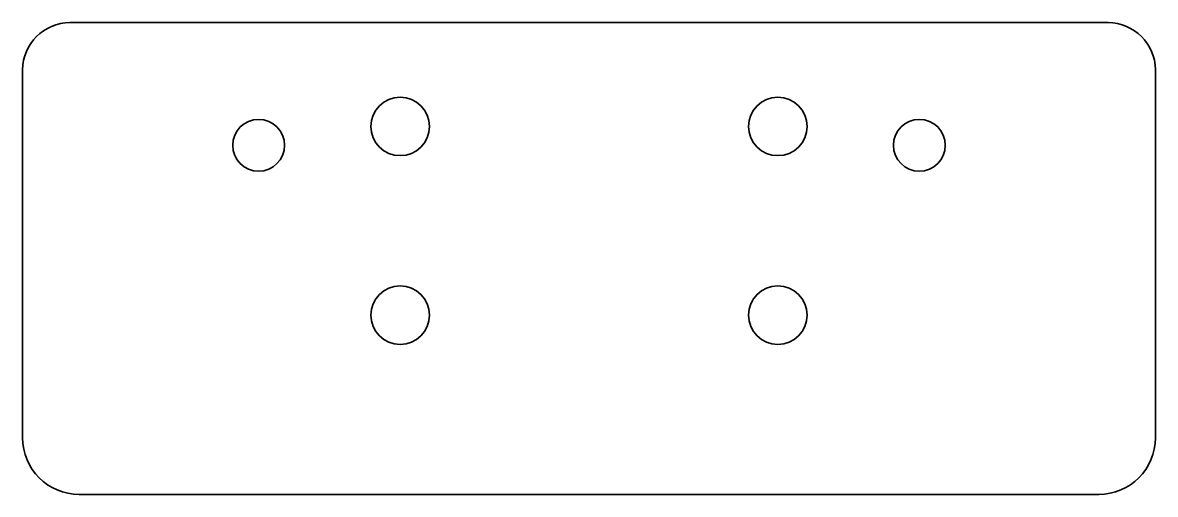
# Model space of a CAD drawing. Extents: x 237 to 357, y 185 to 235.
import ezdxf

# ---------------------------------------------------------------- set-up
doc = ezdxf.new("R2010")
doc.units = 0

msp = doc.modelspace()

# ---------------------------------------------------------------- linework, layer by layer
at = {"color": 7, "lineweight": 35}
for p, q in [((242, 235), (352, 235)), ((237, 230), (237, 191)), ((357, 191), (357, 230)), ((243, 185), (351, 185))]:
    msp.add_line(p, q, dxfattribs=at)
for centre, radius in [((277, 224), 3.1), ((317, 224), 3.1), ((262, 222), 2.75), ((332, 222), 2.75), ((277, 204), 3.1), ((317, 204), 3.1)]:
    msp.add_circle(centre, radius, dxfattribs=at)
for centre, radius, start, end in [((242, 230), 5, 90, 180), ((352, 230), 5, 0, 90), ((243, 191), 6, 180, 270), ((351, 191), 6, 270, 360)]:
    msp.add_arc(centre, radius, start, end, dxfattribs=at)

doc.saveas('drawing.dxf')
